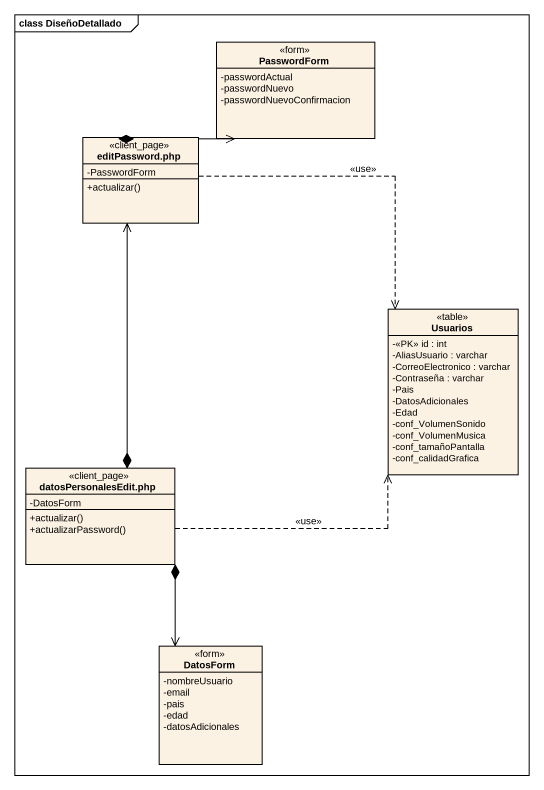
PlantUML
@startuml
mainframe class DiseñoDetallado
hide circle
hide empty members
skinparam classAttributeIconSize 0
class PasswordForm <<form>> {
  -passwordActual
  -passwordNuevo
  -passwordNuevoConfirmacion
}
class "editPassword.php" as editPassword_php <<client_page>> {
  -PasswordForm
  +actualizar()
}
class Usuarios <<table>> {
  -<<PK>> id : int
  -AliasUsuario : varchar
  -CorreoElectronico : varchar
  -Contraseña : varchar
  -Pais
  -DatosAdicionales
  -Edad
  -conf_VolumenSonido
  -conf_VolumenMusica
  -conf_tamañoPantalla
  -conf_calidadGrafica
}
class "datosPersonalesEdit.php" as datosPersonalesEdit_php <<client_page>> {
  -DatosForm
  +actualizar()
  +actualizarPassword()
}
class DatosForm <<form>> {
  -nombreUsuario
  -email
  -pais
  -edad
  -datosAdicionales
}
editPassword_php *-right-> PasswordForm
editPassword_php ..> Usuarios : <<use>>
datosPersonalesEdit_php *-up-> editPassword_php
datosPersonalesEdit_php .right.> Usuarios : <<use>>
datosPersonalesEdit_php *--> DatosForm
@enduml
